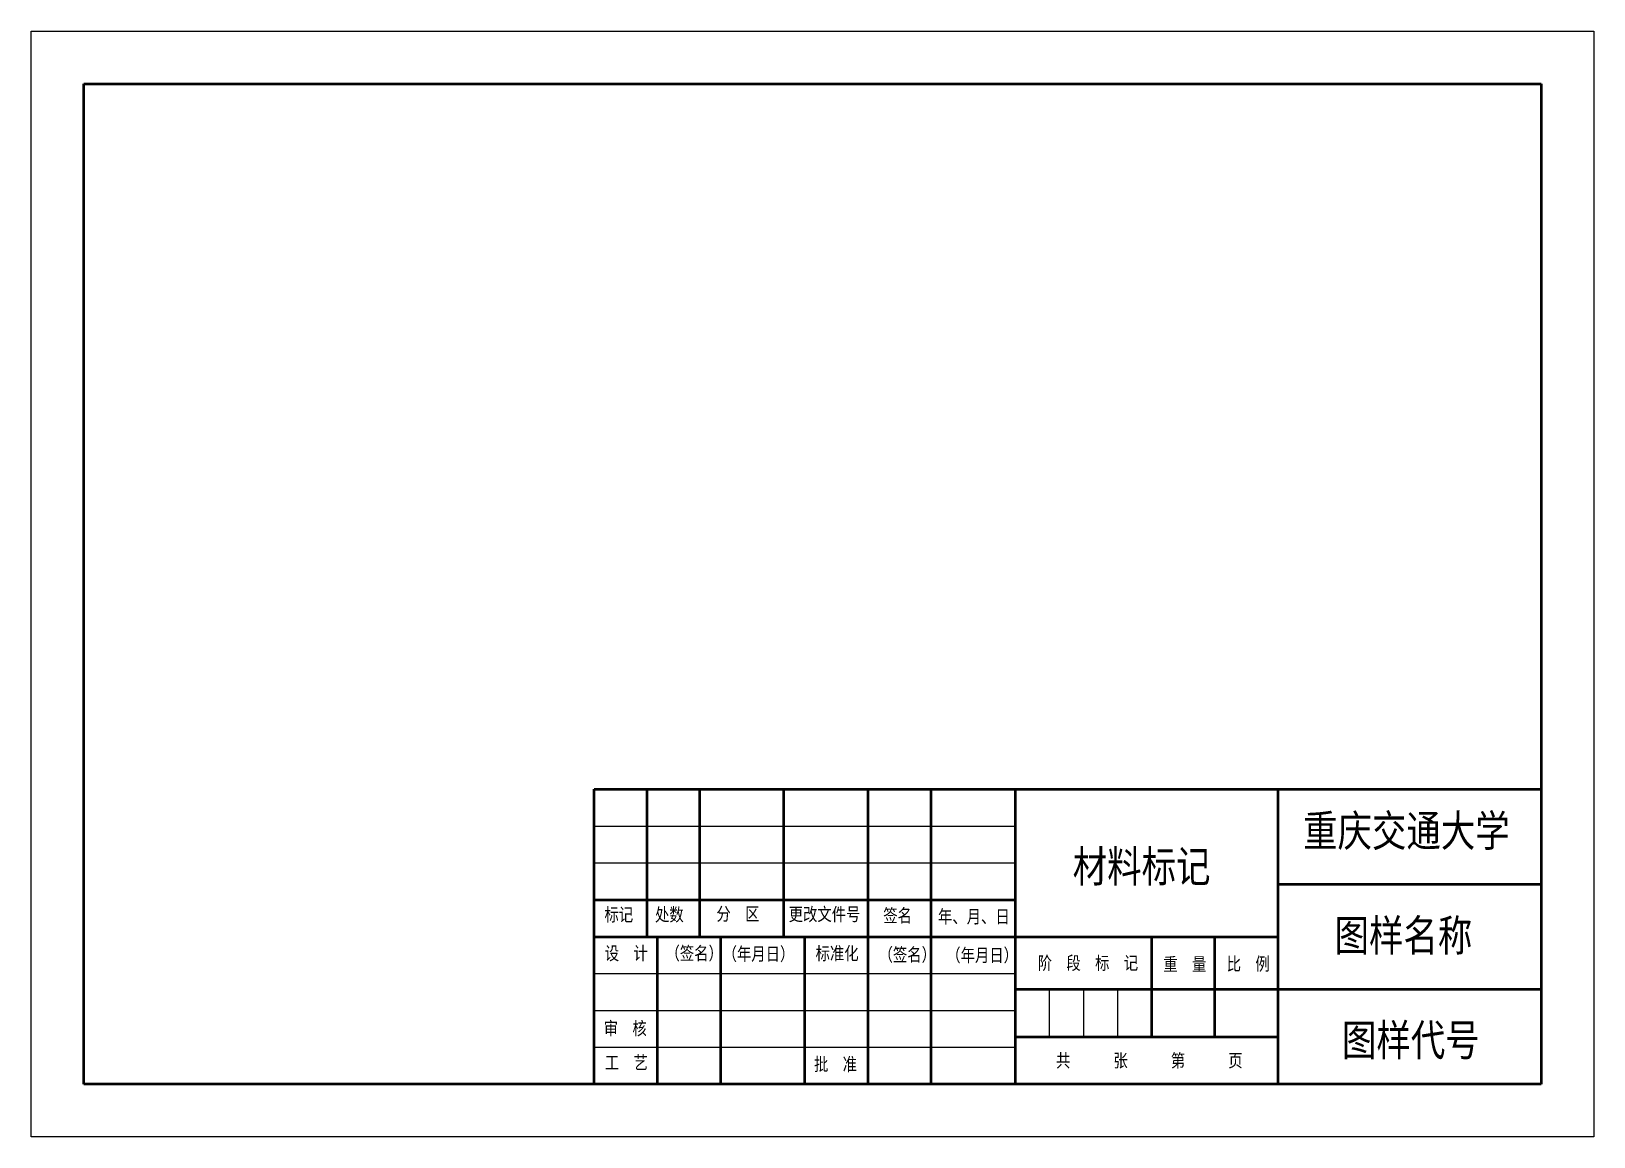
# Model space of a CAD drawing. Header units: millimetres. Extents: x 3260 to 3557, y 2534 to 2744.
import ezdxf

# ---------------------------------------------------------------- set-up
doc = ezdxf.new("R2010")
doc.units = ezdxf.units.MM
doc.layers.add('总内框线', color=7, linetype='Continuous', lineweight=50)
doc.styles.add('陈杰（2）', font='arial.ttf', dxfattribs={"width": 0.8})

msp = doc.modelspace()

# ---------------------------------------------------------------- linework, layer by layer
for p, q in [((3260.38, 2744.39), (3557.38, 2744.39)), ((3260.38, 2534.39), (3260.38, 2744.39)), ((3557.38, 2744.39), (3557.38, 2534.39)), ((3547.38, 2600.39), (3547.38, 2544.39)), ((3367.38, 2593.39), (3447.38, 2593.39)), ((3367.38, 2586.39), (3447.38, 2586.39)), ((3367.38, 2565.39), (3447.38, 2565.39)), ((3453.88, 2562.39), (3453.88, 2553.39)), ((3460.38, 2562.39), (3460.38, 2553.39)), ((3466.88, 2562.39), (3466.88, 2553.39)), ((3367.38, 2558.39), (3447.38, 2558.39)), ((3367.38, 2551.39), (3447.38, 2551.39)), ((3547.38, 2544.39), (3367.38, 2544.39)), ((3557.38, 2534.39), (3260.38, 2534.39))]:
    msp.add_line(p, q)
at = {"layer": '总内框线'}
for p, q in [((3270.38, 2734.39), (3547.38, 2734.39)), ((3270.38, 2544.39), (3270.38, 2734.39)), ((3547.38, 2734.39), (3547.38, 2544.39)), ((3367.38, 2600.39), (3547.38, 2600.39)), ((3367.38, 2544.39), (3367.38, 2600.39)), ((3377.38, 2600.39), (3377.38, 2572.39)), ((3387.38, 2600.39), (3387.38, 2572.39)), ((3403.38, 2600.39), (3403.38, 2572.39)), ((3419.38, 2600.39), (3419.38, 2572.39)), ((3431.38, 2600.39), (3431.38, 2544.39)), ((3447.38, 2600.39), (3447.38, 2544.39)), ((3497.38, 2544.39), (3497.38, 2600.39)), ((3497.38, 2582.39), (3547.38, 2582.39)), ((3367.38, 2579.39), (3447.38, 2579.39)), ((3367.38, 2572.39), (3497.38, 2572.39)), ((3379.38, 2572.39), (3379.38, 2544.39)), ((3391.38, 2572.39), (3391.38, 2544.39)), ((3407.38, 2572.39), (3407.38, 2544.39)), ((3419.38, 2572.39), (3419.38, 2544.39)), ((3473.38, 2553.39), (3473.38, 2572.39)), ((3485.38, 2553.39), (3485.38, 2572.39)), ((3447.38, 2562.39), (3497.38, 2562.39)), ((3497.38, 2562.39), (3547.38, 2562.39)), ((3447.38, 2553.39), (3497.38, 2553.39)), ((3547.38, 2544.39), (3270.38, 2544.39))]:
    msp.add_line(p, q, dxfattribs=at)

# ---------------------------------------------------------------- texts
at = {"attachment_point": 1, "style": '陈杰（2）'}
for s, insert, char_height, width in [('{\\fFangSong|b0|i0|c134|p49;重庆交通大学}', (3502.13, 2595.51), 6, 99.1579), ('{\\fFangSong|b0|i0|c134|p49;材料标记}', (3458.35, 2588.75), 6, 93.0193), ('{\\fSimSun|b0|i0|c134|p2;标记}', (3369.34, 2577.83), 2.5, 93.0193), ('{\\fSimSun|b0|i0|c134|p2;处数}', (3378.96, 2577.84), 2.5, 93.0193), ('{\\fSimSun|b0|i0|c134|p2;分\u3000区}', (3390.62, 2577.97), 2.5, 93.0193), ('{\\fSimSun|b0|i0|c134|p2;更改文件号}', (3404.36, 2577.91), 2.5, 93.0193), ('{\\fSimSun|b0|i0|c134|p2;签名}', (3422.34, 2577.66), 2.5, 93.0193), ('{\\fSimSun|b0|i0|c134|p2;年、月、日}', (3432.74, 2577.46), 2.5, 93.0193), ('{\\fFangSong|b0|i0|c134|p49;图样名称}', (3508.12, 2575.62), 6, 93.0193), ('{\\fSimSun|b0|i0|c134|p2;设\u3000计}', (3369.4, 2570.49), 2.5, 93.0193), ('{\\fSimSun|b0|i0|c134|p2;（签名）}', (3380.94, 2570.49), 2.5, 93.0193), ('{\\fSimSun|b0|i0|c134|p2;\u3000（年月日）}', (3389.07, 2570.37), 2.5, 93.0193), ('{\\fSimSun|b0|i0|c134|p2;标准化}', (3409.47, 2570.47), 2.5, 93.0193), ('{\\fSimSun|b0|i0|c134|p2;（签名）}', (3421.44, 2570.23), 2.5, 93.0193), ('{\\fSimSun|b0|i0|c134|p2;（年月日）}', (3434.31, 2570.13), 2.5, 93.0193), ('{\\fSimSun|b0|i0|c134|p2;阶\u3000段\u3000标\u3000记}', (3451.69, 2568.64), 2.5, 93.0193), ('{\\fSimSun|b0|i0|c134|p2;重\u3000量}', (3475.57, 2568.41), 2.5, 93.0193), ('{\\fSimSun|b0|i0|c134|p2;比\u3000例}', (3487.62, 2568.48), 2.5, 93.0193), ('{\\fSimSun|b0|i0|c134|p2;审\u3000核}', (3369.2, 2556.22), 2.5, 93.0193), ('{\\fFangSong|b0|i0|c134|p49;图样代号}', (3509.52, 2555.75), 6, 93.0193), ('{\\fSimSun|b0|i0|c134|p2;工\u3000艺}', (3369.4, 2549.73), 2.5, 93.0193), ('{\\fSimSun|b0|i0|c134|p2;批\u3000准}', (3409.17, 2549.42), 2.5, 93.0193), ('{\\fSimSun|b0|i0|c134|p2;共\u3000\u3000\u3000张\u3000\u3000\u3000第\u3000\u3000\u3000页}', (3455.18, 2550.12), 2.5, 93.0193)]:
    msp.add_mtext(s, dxfattribs=dict(at, insert=insert, char_height=char_height, width=width))

doc.saveas('drawing.dxf')
